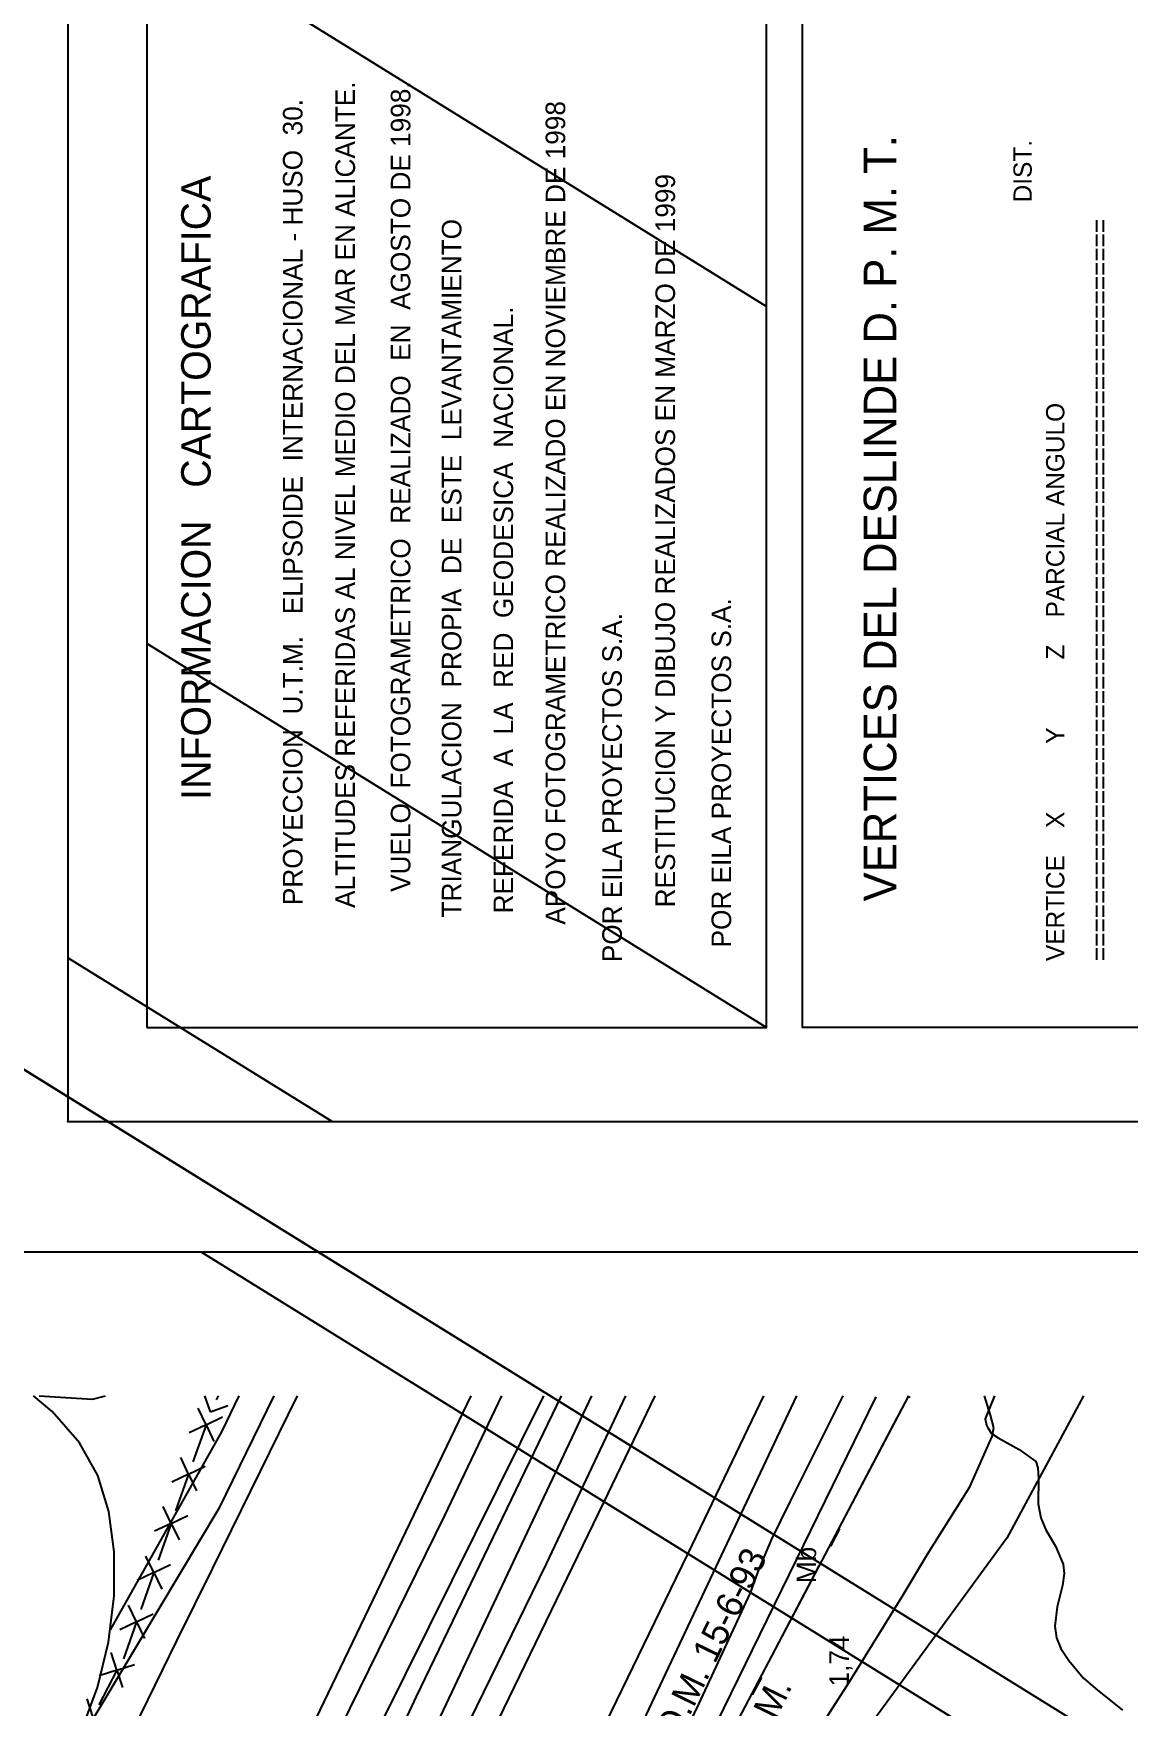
# Model space of a CAD drawing. Extents: x 730854 to 731444, y 4378581 to 4379608.
# Drawn here: x 731149.6 to 731233.5, y 4379376.2 to 4379504.3 of the extents above; entities that cross this region are included whole.
import ezdxf
from ezdxf.enums import TextEntityAlignment as Align

# ---------------------------------------------------------------- set-up
doc = ezdxf.new("R2010")
doc.units = 0
doc.linetypes.add('DASHED', pattern=[0])
doc.linetypes.add('HIDDEN', pattern=[0])
doc.layers.get('0').update_dxf_attribs({"linetype": 'CONTINUOUS'})
for name, color, linetype in [('11', 7, 'CONTINUOUS'), ('14', 7, 'CONTINUOUS'), ('25', 7, 'CONTINUOUS'), ('33', 7, 'CONTINUOUS'), ('36', 7, 'CONTINUOUS'), ('39', 7, 'CONTINUOUS'), ('40', 7, 'CONTINUOUS'), ('44', 7, 'CONTINUOUS'), ('48', 7, 'CONTINUOUS'), ('61', 7, 'CONTINUOUS'), ('8', 7, 'CONTINUOUS'), ('9', 7, 'CONTINUOUS'), ('PATTERN_CLASS', 7, 'CONTINUOUS')]:
    doc.layers.add(name, color=color, linetype=linetype)

msp = doc.modelspace()

# ---------------------------------------------------------------- linework, layer by layer
at = {"color": 0, "linetype": 'CONTINUOUS'}
msp.add_line((731154.41, 4379421), (731162.5, 4379421), dxfattribs=at)
msp.add_lwpolyline([(731411.32, 4379428.19), (731208.53, 4379428.19), (731208.53, 4379594.5), (731411.32, 4379594.5)], close=True, dxfattribs=at)
msp.add_point((731152.26, 4379421), dxfattribs=at)
at = {"layer": '11', "color": 0, "linetype": 'CONTINUOUS'}
for points in [[(731143.19, 4379356.86), (731146, 4379361.61), (731148.47, 4379365.56), (731150.42, 4379368.8), (731152, 4379371.67), (731153.38, 4379374.55), (731154.53, 4379377.66), (731155.37, 4379381.11), (731155.81, 4379384.67), (731155.81, 4379388.05), (731155.39, 4379391.13), (731154.55, 4379393.88), (731153.14, 4379396.4), (731151.05, 4379398.78), (731149.63, 4379400)], [(731115.69, 4379332.59), (731121.95, 4379336), (731127.14, 4379339.13), (731131.67, 4379342.05), (731135.81, 4379345.09), (731139.74, 4379348.46), (731143.25, 4379351.92), (731146.12, 4379355.1), (731148.53, 4379358.25), (731150.76, 4379361.73), (731153.17, 4379366.14), (731156.18, 4379372.19), (731160.61, 4379381.23), (731163.35, 4379386.8)]]:
    msp.add_lwpolyline(points, dxfattribs=at)
at = {"layer": '14', "color": 0, "linetype": 'CONTINUOUS'}
msp.add_line((731183.12, 4379400), (731165.68, 4379363.71), dxfattribs=at)
for points in [[(731197.22, 4379400), (731193.32, 4379391.86), (731173.1, 4379350.14), (731161.52, 4379326.63)], [(731163.35, 4379386.8), (731167.01, 4379394.23), (731169.84, 4379400)], [(731205.53, 4379400), (731200.08, 4379388.61), (731179.84, 4379346.85), (731168.25, 4379323.32)]]:
    msp.add_lwpolyline(points, dxfattribs=at)
at = {"layer": '25', "color": 0, "linetype": 'HIDDEN'}
msp.add_lwpolyline([(731156.14, 4379329.29), (731157.7, 4379332.01), (731165.12, 4379347.26), (731178.96, 4379376.96), (731190.07, 4379400)], dxfattribs=at)
at = {"layer": '33', "color": 0, "linetype": 'CONTINUOUS'}
for p, q in [((731163.19, 4379398.76), (731162.74, 4379400)), ((731163.76, 4379400), (731163.61, 4379399.67)), ((731162.84, 4379397.77), (731162.23, 4379399.04)), ((731162.84, 4379397.77), (731164.11, 4379398.38)), ((731163.19, 4379398.76), (731164.52, 4379399.25)), ((731162.84, 4379397.77), (731161.56, 4379397.16)), ((731162.84, 4379397.77), (731161.84, 4379394.94)), ((731162.84, 4379397.77), (731163.45, 4379396.49)), ((731161.51, 4379393.99), (731160.9, 4379395.27)), ((731161.51, 4379393.99), (731162.78, 4379394.61)), ((731161.51, 4379393.99), (731160.23, 4379393.38)), ((731161.51, 4379393.99), (731160.51, 4379391.17)), ((731161.51, 4379393.99), (731162.12, 4379392.72)), ((731160.18, 4379390.22), (731159.57, 4379391.5)), ((731160.18, 4379390.22), (731161.45, 4379390.83)), ((731160.18, 4379390.22), (731158.9, 4379389.61)), ((731160.18, 4379390.22), (731159.18, 4379387.39)), ((731160.18, 4379390.22), (731160.79, 4379388.95)), ((731158.85, 4379386.45), (731158.24, 4379387.72)), ((731158.85, 4379386.45), (731160.12, 4379387.06)), ((731158.85, 4379386.45), (731157.57, 4379385.84)), ((731158.85, 4379386.45), (731157.85, 4379383.62)), ((731158.85, 4379386.45), (731159.46, 4379385.17)), ((731157.52, 4379382.68), (731156.91, 4379383.95)), ((731157.52, 4379382.68), (731158.79, 4379383.29)), ((731157.52, 4379382.68), (731156.24, 4379382.07)), ((731157.52, 4379382.68), (731156.52, 4379379.85)), ((731157.52, 4379382.68), (731158.13, 4379381.4)), ((731156.01, 4379378.98), (731155.58, 4379380.33)), ((731156.01, 4379378.98), (731157.36, 4379379.42)), ((731156.01, 4379378.98), (731154.64, 4379376.31)), ((731156.01, 4379378.98), (731154.66, 4379378.55)), ((731156.01, 4379378.98), (731156.44, 4379377.64)), ((731154.18, 4379375.42), (731153.75, 4379376.77))]:
    msp.add_line(p, q, dxfattribs=at)
at = {"layer": '39', "color": 0, "linetype": 'CONTINUOUS'}
msp.add_lwpolyline([(731214.13, 4379399.91), (731190.27, 4379351.07), (731176.22, 4379323.14)], dxfattribs=at)
at = {"layer": '40', "color": 0, "linetype": 'CONTINUOUS'}
for p, q in [((731216.68, 4379399.85), (731216.74, 4379399.96)), ((731212.16, 4379391.42), (731215.8, 4379398.35)), ((731210.69, 4379388.47), (731211.39, 4379389.8)), ((731206.17, 4379380.04), (731209.81, 4379386.97)), ((731204.7, 4379377.09), (731205.4, 4379378.42))]:
    msp.add_line(p, q, dxfattribs=at)
at = {"layer": '44', "color": 0, "linetype": 'CONTINUOUS'}
for points in [[(731154.13, 4379330.12), (731154.05, 4379330.25), (731154.05, 4379330.25), (731154.08, 4379330.23), (731154.43, 4379330.98), (731155.71, 4379333.44), (731157.07, 4379336.27), (731188.71, 4379400)], [(731192.36, 4379400), (731179.73, 4379373.21), (731166.02, 4379344.37), (731166.01, 4379344.35), (731159.49, 4379328.32), (731159.42, 4379328.19), (731158.56, 4379326.09)], [(731173.82, 4379324.9), (731174.34, 4379325.09), (731174.47, 4379325.22), (731175.94, 4379328.46), (731176.95, 4379331.05), (731177.97, 4379333.3), (731179.08, 4379335.41), (731180.72, 4379338.34), (731196.76, 4379368.21), (731197.95, 4379370.67), (731199.23, 4379373.56), (731200.59, 4379376.37), (731204.53, 4379384.89), (731205.17, 4379386.67), (731206.14, 4379388.96), (731207.58, 4379391.88), (731211.65, 4379400)], [(731223.23, 4379400), (731222.52, 4379398.23), (731222.61, 4379397.73), (731222.73, 4379397.54), (731222.72, 4379397.53), (731223, 4379397.11), (731223.5, 4379396.77), (731225.11, 4379395.88), (731226.39, 4379394.96), (731226.56, 4379394.48), (731226.61, 4379393.67), (731226.57, 4379391.71), (731226.77, 4379390.65), (731227.16, 4379389.73), (731227.9, 4379388.48), (731228.5, 4379387.1), (731228.57, 4379386.37), (731228.44, 4379385.46), (731228.03, 4379383.82), (731227.86, 4379382.34), (731227.98, 4379381.44), (731228.31, 4379380.64), (731228.92, 4379379.71), (731230.01, 4379378.4), (731230.96, 4379377.56), (731233.03, 4379375.9)]]:
    msp.add_lwpolyline(points, dxfattribs=at)
at = {"layer": '8', "color": 0, "linetype": 'DASHED'}
for points in [[(731150.06, 4379400), (731154.15, 4379399.73), (731155.15, 4379400)], [(731165.36, 4379400), (731164.02, 4379397.23), (731155.49, 4379382.07)], [(731223.17, 4379397.54), (731222.92, 4379398.5), (731222.46, 4379400)], [(731179.98, 4379308.94), (731183.69, 4379314.58), (731186.46, 4379322.09), (731191.77, 4379340.46), (731195.37, 4379350.6), (731198.57, 4379356.87), (731203.47, 4379364.71), (731207.94, 4379371.58), (731212.14, 4379378.14), (731216.16, 4379384.63), (731218.1, 4379387.85), (731221.35, 4379393.03), (731223.05, 4379396.88), (731223.17, 4379397.54)]]:
    msp.add_lwpolyline(points, dxfattribs=at)
at = {"layer": '8', "color": 0, "linetype": 'CONTINUOUS'}
msp.add_lwpolyline([(731230.05, 4379400), (731224.17, 4379389.08), (731213.77, 4379374.85), (731204.69, 4379359.53), (731194.63, 4379340.15), (731192.09, 4379328.44), (731189.84, 4379320.53), (731187.71, 4379315.34), (731183.28, 4379307.02)], dxfattribs=at)
at = {"layer": '9', "color": 0, "linetype": 'HIDDEN'}
for points in [[(731168.04, 4379400), (731163.83, 4379391.35), (731151.82, 4379371.29)], [(731194.98, 4379400), (731188.88, 4379387.11), (731172.38, 4379353.29), (731159.3, 4379326.61)], [(731165.92, 4379359.84), (731181.13, 4379390.81), (731185.5, 4379400)], [(731169.95, 4379320.19), (731178.56, 4379337.92), (731194.43, 4379371.04), (731208.08, 4379400)]]:
    msp.add_lwpolyline(points, dxfattribs=at)
at = {"layer": 'PATTERN_CLASS', "color": 0, "linetype": 'CONTINUOUS'}
msp.add_line((731176.22, 4379323.14), (731216.67, 4379400), dxfattribs=at)

# ---------------------------------------------------------------- texts
at = {"color": 0, "linetype": 'CONTINUOUS'}
for s, height, p in [('ALTITUDES REFERIDAS AL NIVEL MEDIO DEL MAR EN ALICANTE.', 1.5, (731173.5, 4379469.01)), ('VUELO  FOTOGRAMETRICO  REALIZADO  EN  AGOSTO DE 1998.', 1.5, (731177.74, 4379469.63)), (' PROYECCION  U.T.M.   ELIPSOIDE  INTERNACIONAL - HUSO  30.', 1.5, (731169.48, 4379468.17)), (' APOYO FOTOGRAMETRICO REALIZADO EN NOVIEMBRE DE 1998', 1.5, (731189.6, 4379467.34)), ('VERTICES DEL DESLINDE D. P. M. T.', 2.5, (731214.46, 4379467.21)), ('RESTITUCION Y DIBUJO REALIZADOS EN MARZO DE 1999', 1.5, (731198.01, 4379465.49)), ('TRIANGULACION  PROPIA  DE  ESTE  LEVANTAMIENTO', 1.5, (731181.65, 4379463.38)), ('REFERIDA  A  LA  RED  GEODESICA  NACIONAL.', 1.5, (731185.61, 4379460.18)), ('  POR EILA PROYECTOS S.A.', 1.5, (731193.94, 4379446.02)), ('POR EILA PROYECTOS S.A.', 1.5, (731202.31, 4379447.71))]:
    msp.add_text(s, height=height, rotation=90, dxfattribs=at).set_placement(p, align=Align.MIDDLE)
for s, height, p in [('DIST.', 1.4, (731226.08, 4379491.4)), ('INFORMACION   CARTOGRAFICA', 2.25, (731163.19, 4379445.64))]:
    msp.add_text(s, height=height, rotation=90, dxfattribs=at).set_placement(p)
for s, p in [('====================================================', (731230.58, 4379433.29)), ('VERTICE    X          Y          Z    PARCIAL ANGULO', (731227.18, 4379433.29))]:
    msp.add_text(s, height=1.4, rotation=90, dxfattribs=at).set_placement(p, align=Align.TOP_LEFT)
at = {"layer": '36', "color": 0, "linetype": 'CONTINUOUS'}
msp.add_text('Mb', height=1.5, rotation=90, dxfattribs=at).set_placement((731209.57, 4379385.64))
at = {"layer": '48', "color": 0, "linetype": 'CONTINUOUS'}
msp.add_text(' 1,74', height=1.5, rotation=90, dxfattribs=at).set_placement((731212.08, 4379377.17))
at = {"layer": '61', "color": 0, "linetype": 'CONTINUOUS'}
msp.add_text('LINEA D.P.   O.M. 15-6-93', height=2, rotation=63.9613, dxfattribs=at).set_placement((731191.96, 4379359.23))
msp.add_text('LINEA R.M.', height=2, rotation=63.9613, dxfattribs=at).set_placement((731199.79, 4379365.96), align=Align.TOP_LEFT)

# ---------------------------------------------------------------- meshes
at = {"color": 0, "linetype": 'CONTINUOUS'}
mesh = msp.add_polyface(dxfattribs=at)
corners = [(730854.5, 4378581), (730854.5, 4378581), (730854.5, 4378771.96), (731162.5, 4378581), (730854.5, 4378946.49), (731444, 4378581), (730854.5, 4379607.5), (731444, 4379242.01), (731444, 4379607.5)]
mesh.append_faces([[corners[k] for k in face] for face in [(0, 1, 3, 2), (2, 3, 5, 4), (4, 5, 7, 6), (6, 7, 8, 8)]], dxfattribs={"vtx0": -1, "vtx2": -1, "color": 0})
mesh = msp.add_polyface(dxfattribs=at)
corners = [(731152.26, 4379421), (731172.5, 4379421), (731152.26, 4379433.55), (731434, 4379421), (731152.26, 4379595.68), (731434, 4379421), (731152.26, 4379601.5), (731434, 4379426.82), (731434, 4379601.5)]
mesh.append_faces([[corners[k] for k in face] for face in [(0, 0, 1, 2), (2, 1, 3, 4), (4, 5, 7, 6), (6, 7, 8, 8)]], dxfattribs={"vtx0": -1, "vtx2": -1, "color": 0})
mesh = msp.add_polyface(dxfattribs=at)
corners = [(731158.3, 4379428.19), (731158.3, 4379428.19), (731158.3, 4379457.62), (731205.77, 4379428.19), (731158.3, 4379512.86), (731205.77, 4379483.43), (731205.77, 4379512.86)]
mesh.append_faces([[corners[k] for k in face] for face in [(0, 1, 3, 2), (2, 3, 5, 4), (4, 5, 6, 6)]], dxfattribs={"vtx0": -1, "vtx2": -1, "color": 0})
mesh = msp.add_polyface(dxfattribs=at)
corners = [(730864.5, 4378591), (730864.5, 4378591), (730864.5, 4378775.76), (731162.5, 4378591), (730864.5, 4378944.09), (731434, 4378591), (730864.5, 4379411), (731434, 4379057.91), (731162.5, 4379411), (731434, 4379242.67), (731434, 4379411)]
mesh.append_faces([[corners[k] for k in face] for face in [(0, 1, 3, 2), (2, 3, 5, 4), (4, 5, 7, 6), (6, 7, 9, 8), (8, 9, 10, 10)]], dxfattribs={"vtx0": -1, "vtx2": -1, "color": 0})

doc.saveas('drawing.dxf')
